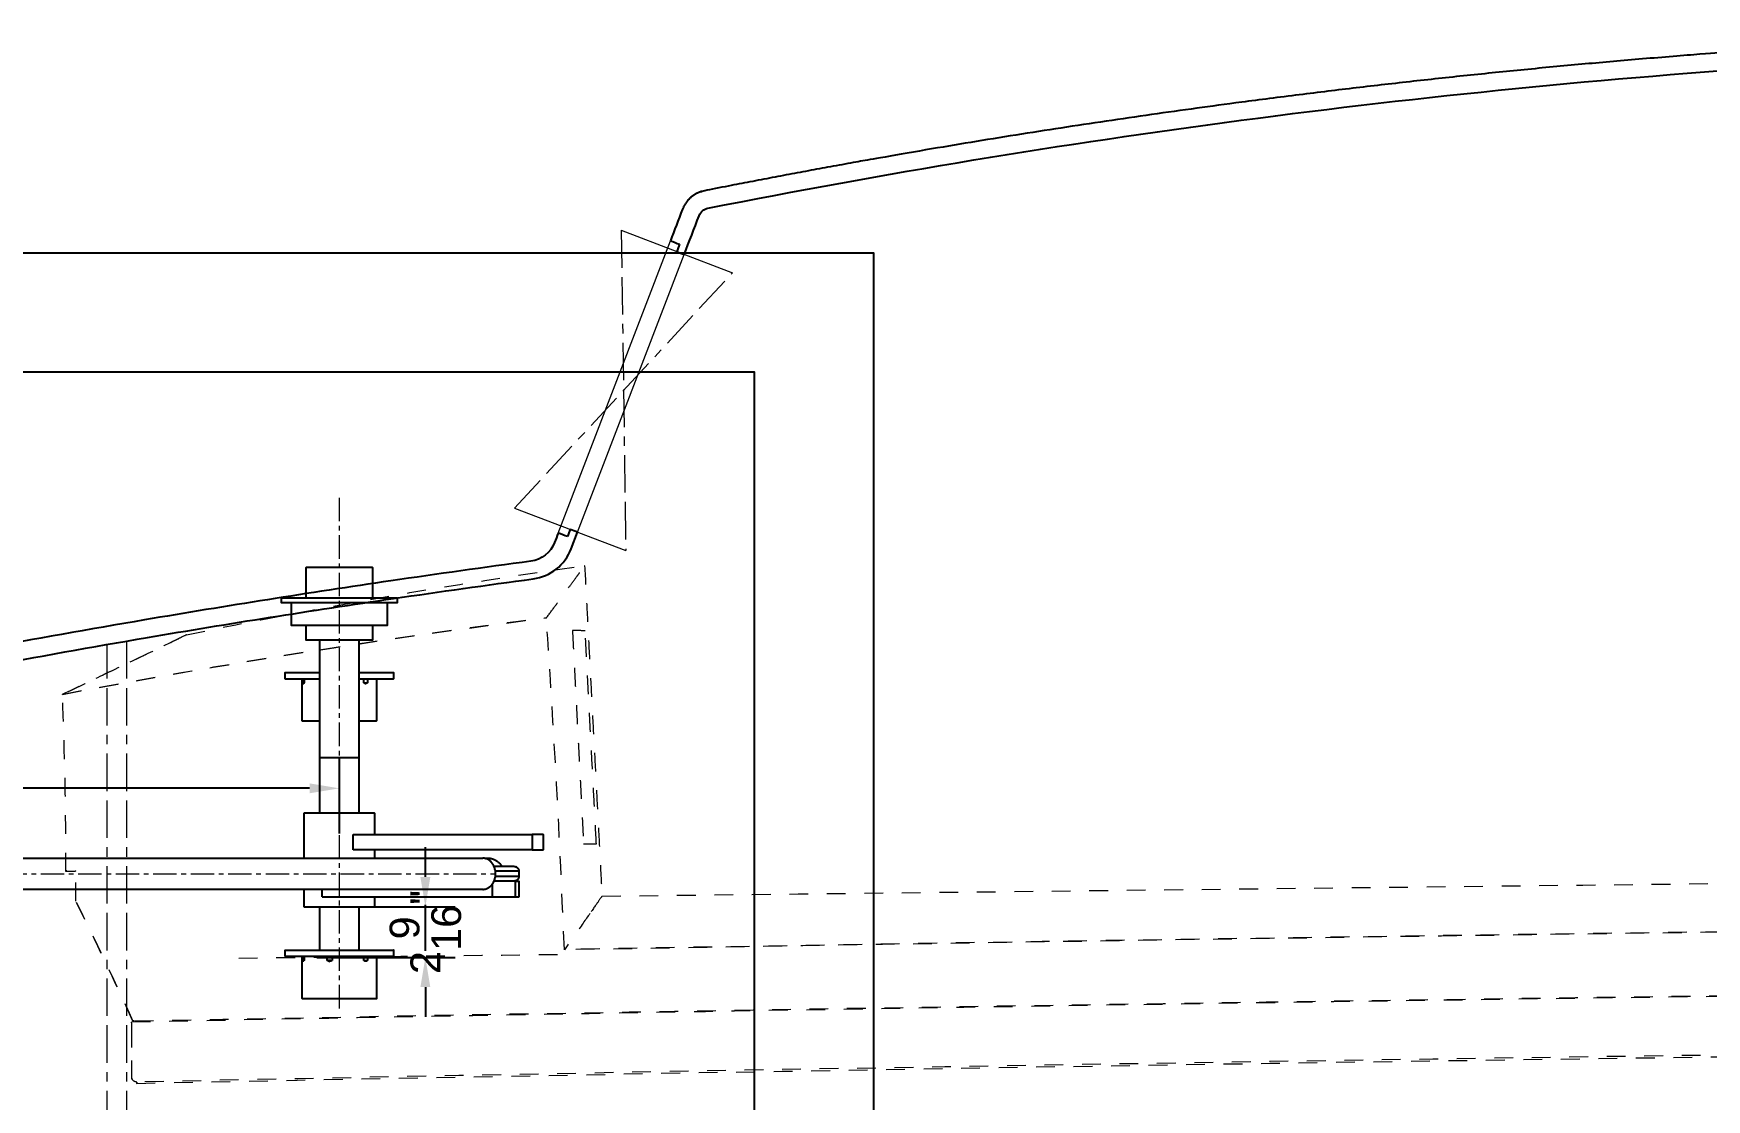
# Model space of a CAD drawing. Header units: inches. Extents: x 5516 to 5996, y -2506 to -2249.
# Drawn here: x 5607.9 to 5692.3, y -2446.4 to -2392.6 of the extents above; entities that cross this region are included whole.
import ezdxf

# ---------------------------------------------------------------- set-up
doc = ezdxf.new("R2010")
doc.units = ezdxf.units.IN
doc.header["$LTSCALE"] = 12
doc.header["$MEASUREMENT"] = 0
for name, pattern in [('Border', [0.472441, 0.15748, -0.03937, 0.15748, -0.03937, 0.03937, -0.03937]), ('Center', [0.15748, 0.098425, -0.019685, 0.019685, -0.019685]), ('Hidden', [0.15748, 0.07874, -0.07874])]:
    doc.linetypes.add(name, pattern=pattern)
for name, color, linetype, true_color in [('Make2D$DEFPOINTS', 4, 'Continuous', 0x00ffff), ('Make2D$TEXT', 172, 'Continuous', 0x0000bf), ('Make2D$Visible$Curves', 18, 'Continuous', 0x000000), ('Make2D$Visible$DARK GREEN', 98, 'Continuous', 0x006300)]:
    doc.layers.add(name, color=color, linetype=linetype, true_color=true_color)
for name, color, linetype, lineweight, true_color in [('Make2D$Visible$centerlines', 251, 'Center', 13, 0x696969), ('Make2D$Visible$DARK GRAY LINES', 251, 'Continuous', 13, 0x696969), ('Make2D$Visible$hidden lines', 251, 'Hidden', 13, 0x696969), ('Make2D$Visible$phantom lines', 251, 'Border', 13, 0x696969)]:
    doc.layers.add(name, color=color, linetype=linetype, lineweight=lineweight, true_color=true_color)
doc.styles.add('Inch Fractional 1_ scale', font='arial.ttf')
doc.dimstyles.new('Inch Fractional 1_ scale', dxfattribs={"dimscale": 12, "dimtxt": 0.125, "dimasz": 0.125, "dimexe": 0.125, "dimexo": 0.0625, "dimgap": 0.0625, "dimtad": 0, "dimtoh": 1, "dimdec": 4, "dimzin": 1, "dimdsep": 46, "dimlunit": 5, "dimtxsty": 'Inch Fractional 1_ scale', "dimcen": 0.25, "dimadec": 1, "dimazin": 1, "dimtfac": 1, "dimtdec": 4, "dimtix": 1, "dimtofl": 0, "dimtmove": 1, "dimatfit": 3, "dimfxl": 1, "dimtolj": 1, "dimtzin": 1, "dimarcsym": 0})

# ---------------------------------------------------------------- blocks, each defined once
blk = doc.blocks.new('*D4')
at = {"layer": 'Defpoints', "color": 0}
for p in [(5621.586, -2436.645), (5627.693, -2436.645), (5621.478, -2439.199)]:
    blk.add_point(p, dxfattribs=at)
at = {"layer": 'Make2D$TEXT', "color": 0, "lineweight": -2}
for p, q in [((5627.693, -2435.145), (5627.693, -2433.645)), ((5622.336, -2436.645), (5629.193, -2436.645)), ((5622.228, -2439.199), (5629.193, -2439.199)), ((5627.693, -2440.699), (5627.693, -2442.199))]:
    blk.add_line(p, q, dxfattribs=at)
at = {"layer": 'Make2D$TEXT', "color": 0}
for points in [[(5627.443, -2435.145), (5627.943, -2435.145), (5627.693, -2436.645)], [(5627.943, -2440.699), (5627.443, -2440.699), (5627.693, -2439.199)]]:
    blk.add_solid(points, dxfattribs=at)
at = {"layer": 'Make2D$TEXT', "color": 0, "insert": (5627.693, -2437.922), "char_height": 1.5, "attachment_point": 5, "rotation": 90, "style": 'Inch Fractional 1_ scale'}
blk.add_mtext('\\A1;2{\\H1.000000x;\\S9/16;}"', dxfattribs=at)
blk = doc.blocks.new('*D5')
at = {"layer": 'Defpoints', "color": 0}
for p in [(5623.358, -2430.675), (5581.947, -2433.709), (5623.358, -2433.709)]:
    blk.add_point(p, dxfattribs=at)
at = {"layer": 'Make2D$TEXT', "color": 0, "lineweight": -2}
for p, q in [((5581.947, -2432.959), (5581.947, -2429.175)), ((5623.358, -2432.959), (5623.358, -2429.175)), ((5583.447, -2430.675), (5599.376, -2430.675)), ((5621.858, -2430.675), (5605.929, -2430.675))]:
    blk.add_line(p, q, dxfattribs=at)
at = {"layer": 'Make2D$TEXT', "color": 0}
for points in [[(5583.447, -2430.425), (5583.447, -2430.925), (5581.947, -2430.675)], [(5621.858, -2430.925), (5621.858, -2430.425), (5623.358, -2430.675)]]:
    blk.add_solid(points, dxfattribs=at)
at = {"layer": 'Make2D$TEXT', "color": 0, "insert": (5602.652, -2430.675), "char_height": 1.5, "attachment_point": 5, "style": 'Inch Fractional 1_ scale'}
blk.add_mtext('\\A1;41{\\H1.000000x;\\S7/16;}"', dxfattribs=at)

msp = doc.modelspace()

# ---------------------------------------------------------------- linework, layer by layer
at = {"layer": 'Make2D$DEFPOINTS'}
msp.add_line((5622.37353, -2429.11731), (5624.34203, -2429.11731), dxfattribs=at)
for points in [[(5650.29201, -2505.6956), (5650.29201, -2403.6956), (5518.29201, -2403.6956), (5518.29201, -2505.6956)], [(5644.29201, -2499.6956), (5644.29201, -2409.6956), (5524.29201, -2409.6956), (5524.29201, -2499.6956)]]:
    msp.add_lwpolyline(points, close=True, dxfattribs=at)
at = {"layer": 'Make2D$Visible$centerlines'}
for p, q in [((5623.35778, -2441.77192), (5623.35778, -2415.86048)), ((5591.29776, -2434.98278), (5631.2337, -2434.98278))]:
    msp.add_line(p, q, dxfattribs=at)
at = {"layer": 'Make2D$Visible$Curves'}
msp.add_line((5635.04649, -2418.59467), (5635.36724, -2417.7591), dxfattribs=at)
msp.add_rational_spline([(5710.77691, -2392.61064), (5705.99943, -2392.77558), (5691.94599, -2393.48651), (5668.86498, -2395.77388), (5650.69025, -2398.77184), (5641.76183, -2400.54324), (5641.24507, -2400.64567), (5640.84216, -2400.98504), (5640.65337, -2401.47688)], [1.00848040513, 1.00887760984, 1.00998235823, 1.01138005407, 1.01183511726, 1.01184803675, 0.927908053247, 0.927912386051, 1.01186103517], degree=3, knots=[2399.29423586, 2399.29423586, 2399.29423586, 2399.29423586, 2764.10566233, 3473.34532575, 4167.72199259, 4167.72199259, 4167.72199259, 4209.90291663, 4209.90291663, 4209.90291663, 4209.90291663], dxfattribs=at)
for points, knots in [([(5640.74276, -2403.75539), (5640.99304, -2403.10339), (5641.24332, -2402.45139), (5641.4936, -2401.79939), (5641.56744, -2401.607), (5641.73485, -2401.46597), (5641.93838, -2401.42563), (5650.84621, -2399.65847), (5659.81493, -2398.17897), (5668.81768, -2396.98825), (5678.01449, -2395.77186), (5687.25368, -2394.85593), (5696.50972, -2394.23527), (5701.26085, -2393.91668), (5706.01757, -2393.67582), (5710.77691, -2393.51118)], [4286.20800048, 4286.20800048, 4286.20800048, 4286.20800048, 4288.30316084, 4288.30316084, 4288.30316084, 4288.9342054, 4288.9342054, 4288.9342054, 4316.18688558, 4316.18688558, 4316.18688558, 4344.02509018, 4344.02509018, 4344.02509018, 4358.3135541, 4358.3135541, 4358.3135541, 4358.3135541]), ([(5633.00596, -2419.22114), (5630.6554, -2419.53744), (5624.15284, -2420.45188), (5614.87786, -2421.91973), (5607.96642, -2423.15529), (5605.1893, -2423.67594)], [-286.57969636, -286.57969636, -286.57969636, -286.57969636, -103.97765407, 219.01755559, 436.459245, 436.459245, 436.459245, 436.459245]), ([(5605.35515, -2424.56053), (5608.12729, -2424.04081), (5610.90321, -2423.54456), (5617.81137, -2422.3667), (5621.94788, -2421.71206), (5628.43412, -2420.75868), (5630.77899, -2420.42893), (5633.12602, -2420.11311)], [-366.14040474, -366.14040474, -366.14040474, -366.14040474, -357.57970807, -357.57970807, -344.86336124, -344.86336124, -337.67428206, -337.67428206, -337.67428206, -337.67428206])]:
    msp.add_open_spline(points, degree=3, knots=knots, dxfattribs=at)
for points in [[(5640.65337, -2401.47688), (5640.45027, -2402.00595), (5640.24718, -2402.53502), (5640.04409, -2403.06409)], [(5640.04409, -2403.06409), (5640.19969, -2403.12382), (5640.35528, -2403.18355), (5640.51088, -2403.24328)], [(5640.51088, -2403.24328), (5640.4637, -2403.3662), (5640.41651, -2403.48912), (5640.36933, -2403.61204)], [(5640.36933, -2403.61204), (5640.4938, -2403.65982), (5640.61828, -2403.70761), (5640.74276, -2403.75539)], [(5634.38546, -2417.80533), (5634.32573, -2417.96093), (5634.266, -2418.11654), (5634.20627, -2418.27214)], [(5634.85225, -2417.98451), (5634.69665, -2417.92478), (5634.54106, -2417.86506), (5634.38546, -2417.80533)], [(5634.99381, -2417.61575), (5634.94662, -2417.73867), (5634.89944, -2417.86159), (5634.85225, -2417.98451)], [(5635.36724, -2417.7591), (5635.24276, -2417.71131), (5635.11828, -2417.66353), (5634.99381, -2417.61575)], [(5634.20627, -2418.27214), (5634.00973, -2418.78412), (5633.54947, -2419.14803), (5633.00596, -2419.22114)], [(5633.12602, -2420.11311), (5633.99562, -2419.99609), (5634.73204, -2419.41383), (5635.04649, -2418.59467)]]:
    msp.add_open_spline(points, degree=3, dxfattribs=at)
at = {"layer": 'Make2D$Visible$DARK GRAY LINES'}
for p, q in [((5637.56858, -2402.53694), (5643.17007, -2404.68715)), ((5634.38546, -2417.80533), (5640.04409, -2403.06409)), ((5635.36724, -2417.7591), (5640.74276, -2403.75539)), ((5632.19306, -2416.54064), (5637.79455, -2418.69085))]:
    msp.add_line(p, q, dxfattribs=at)
at = {"layer": 'Make2D$Visible$DARK GREEN'}
for points, weights, degree, knots in [([(5625.03101, -2419.54523), (5625.03101, -2419.54523), (5623.35778, -2419.54523), (5621.68455, -2419.54523), (5621.68455, -2419.54523)], [1, 0.707106781187, 1, 0.707106781187, 1], 2, [33.41307804, 33.41307804, 33.41307804, 100.17192193, 100.17192193, 166.93076582, 166.93076582, 166.93076582]), ([(5626.27117, -2421.0787), (5626.27117, -2421.0787), (5623.35778, -2421.0787), (5620.4444, -2421.0787), (5620.4444, -2421.0787)], [1, 0.707106781187, 1, 0.707106781187, 1], 2, [58.17806529, 58.17806529, 58.17806529, 174.41699348, 174.41699348, 290.65592166, 290.65592166, 290.65592166]), ([(5626.27117, -2421.3287), (5626.27117, -2421.3287), (5623.35778, -2421.3287), (5620.4444, -2421.3287), (5620.4444, -2421.3287)], [1, 0.707106781187, 1, 0.707106781187, 1], 2, [-406.77764744, -406.77764744, -406.77764744, -290.53871926, -290.53871926, -174.29979107, -174.29979107, -174.29979107]), ([(5625.77006, -2422.45665), (5625.77006, -2422.45665), (5623.35778, -2422.45665), (5620.9455, -2422.45665), (5620.9455, -2422.45665)], [1, 0.707106781187, 1, 0.707106781187, 1], 2, [-336.81147442, -336.81147442, -336.81147442, -240.56576123, -240.56576123, -144.32004805, -144.32004805, -144.32004805]), ([(5625.03101, -2423.20665), (5625.03101, -2423.20665), (5623.35778, -2423.20665), (5621.68455, -2423.20665), (5621.68455, -2423.20665)], [1, 0.707106781187, 1, 0.707106781187, 1], 2, [-233.62229752, -233.62229752, -233.62229752, -166.86345363, -166.86345363, -100.10460974, -100.10460974, -100.10460974]), ([(5624.59287, -2425.35357), (5624.63144, -2425.35357), (5624.67149, -2425.35357), (5624.74685, -2425.35357), (5624.77307, -2425.35357)], [0.939260665365, 0.93034979813, 1, 0.87649988281, 1], 2, [-5.61048214, -5.61048214, -5.61048214, -3.58733656, -3.58733656, 0, 0, 0]), ([(5630.58267, -2435.77018), (5631.2337, -2435.77018), (5631.2337, -2434.98278), (5631.2337, -2434.19538), (5630.58267, -2434.19538)], [1, 0.707106781187, 1, 0.707106781187, 1], 2, [31.41592653, 31.41592653, 31.41592653, 62.83185307, 62.83185307, 94.2477796, 94.2477796, 94.2477796]), ([(5631.15832, -2434.60778), (5631.31328, -2434.60778), (5631.49253, -2434.60778), (5632.1575, -2434.60778), (5632.1575, -2434.60778)], [0.868004511396, 0.899556843112, 1, 0.707106781187, 1], 2, [54.05294093, 54.05294093, 54.05294093, 63.15124744, 63.15124744, 89.6819974, 89.6819974, 89.6819974]), ([(5632.1575, -2434.60778), (5632.1575, -2434.60778), (5632.24908, -2434.62516), (5632.28127, -2434.63791), (5632.31012, -2434.65685), (5632.33427, -2434.68101), (5632.38309, -2434.72982), (5632.4075, -2434.79248), (5632.4075, -2434.85778)], [1, 1, 1, 1, 1, 1, 1, 1.05719095842, 1.17157287525], 3, [0, 0, 0, 0, 0.002711681, 0.002711681, 0.196636074, 0.196636074, 0.196636074, 0.398072067, 0.398072067, 0.398072067, 0.398072067]), ([(5631.22546, -2435.10778), (5631.58668, -2435.10778), (5631.92048, -2435.10778), (5632.4075, -2435.10778), (5632.4075, -2435.10778)], [0.941924241647, 0.897111452665, 1, 0.85665595943, 1], 2, [7.11047439, 7.11047439, 7.11047439, 25.19420845, 25.19420845, 50.3884169, 50.3884169, 50.3884169]), ([(5632.4075, -2434.85778), (5632.4075, -2434.85778), (5631.92048, -2434.85778), (5631.58864, -2434.85778), (5631.22911, -2434.85778)], [1, 0.85665595943, 1, 0.897656130603, 0.941453915389], 2, [22.62219637, 22.62219637, 22.62219637, 47.81640482, 47.81640482, 65.80440606, 65.80440606, 65.80440606]), ([(5632.4075, -2435.10778), (5632.4075, -2435.17308), (5632.38309, -2435.23574), (5632.33427, -2435.28456), (5632.31012, -2435.30871), (5632.28127, -2435.32766), (5632.22651, -2435.34462), (5632.1805, -2435.35339), (5632.1575, -2435.35778)], [0.861141517191, 0.777067346916, 0.735030261779, 0.735030261779, 0.735030261779, 0.735030261779, 0.735030261779, 0.735030261779, 0.735030261779], 3, [0, 0, 0, 0, 0.201435993, 0.201435993, 0.201435993, 0.317854788, 0.317854788, 0.397693232, 0.397693232, 0.397693232, 0.397693232]), ([(5620.62156, -2438.82928), (5620.62156, -2438.82928), (5623.35778, -2438.82928), (5626.094, -2438.82928), (5626.094, -2438.82928)], [1, 0.707106781187, 1, 0.707106781187, 1], 2, [-382.04116888, -382.04116888, -382.04116888, -272.87082417, -272.87082417, -163.70047945, -163.70047945, -163.70047945]), ([(5620.62156, -2439.14424), (5620.62156, -2439.14424), (5623.35778, -2439.14424), (5626.094, -2439.14424), (5626.094, -2439.14424)], [1, 0.707106781187, 1, 0.707106781187, 1], 2, [54.64020997, 54.64020997, 54.64020997, 163.81055468, 163.81055468, 272.98089939, 272.98089939, 272.98089939]), ([(5624.59289, -2439.34928), (5624.63146, -2439.34928), (5624.6715, -2439.34928), (5624.74686, -2439.34928), (5624.77308, -2439.34928)], [0.939260665326, 0.930349798088, 1, 0.876499882732, 1], 2, [-5.61048214, -5.61048214, -5.61048214, -3.58733656, -3.58733656, 0, 0, 0]), ([(5621.47786, -2441.27022), (5621.47786, -2441.27022), (5623.35778, -2441.27022), (5625.2377, -2441.27022), (5625.2377, -2441.27022)], [1, 0.707106781187, 1, 0.707106781187, 1], 2, [37.54057591, 37.54057591, 37.54057591, 112.54610052, 112.54610052, 187.55162512, 187.55162512, 187.55162512])]:
    msp.add_rational_spline(points, weights, degree=degree, knots=knots, dxfattribs=at)
for points, degree in [([(5621.68455, -2421.0787), (5621.68455, -2419.54523)], 1), ([(5625.03101, -2419.54523), (5625.03101, -2421.0787)], 1), ([(5620.4444, -2421.3287), (5620.4444, -2421.0787)], 1), ([(5626.27117, -2421.0787), (5626.27117, -2421.3287)], 1), ([(5620.9455, -2422.45665), (5620.9455, -2421.3287)], 1), ([(5625.77006, -2421.3287), (5625.77006, -2422.45665)], 1), ([(5621.68455, -2423.20665), (5621.68455, -2422.45665)], 1), ([(5625.03101, -2422.45665), (5625.03101, -2423.20665)], 1), ([(5622.37353, -2431.92047), (5622.37353, -2423.21001)], 1), ([(5624.34203, -2423.20665), (5624.34203, -2431.92077)], 1), ([(5620.62155, -2425.14854), (5620.62155, -2424.83357)], 1), ([(5621.47785, -2427.27452), (5621.47785, -2425.14854)], 1), ([(5621.51283, -2425.35357), (5621.51283, -2425.14854)], 1), ([(5621.55054, -2425.39473), (5621.54751, -2425.39773), (5621.54454, -2425.39958), (5621.5416, -2425.39961)], 3), ([(5621.57854, -2425.14854), (5621.57854, -2425.35357)], 1), ([(5624.59287, -2425.35357), (5624.59287, -2425.14854)], 1), ([(5624.72987, -2425.38455), (5624.72762, -2425.3859), (5624.72537, -2425.38725), (5624.72311, -2425.38861)], 3), ([(5624.77307, -2425.14854), (5624.77307, -2425.35357)], 1), ([(5625.23769, -2425.14854), (5625.23769, -2427.27452)], 1), ([(5626.09399, -2424.83357), (5626.09399, -2425.14854)], 1), ([(5621.58613, -2434.19538), (5621.58613, -2431.92077)], 1), ([(5625.12943, -2431.92077), (5625.12943, -2432.99558)], 1), ([(5624.05132, -2433.78298), (5624.05132, -2432.99558)], 1), ([(5624.05132, -2432.99558), (5633.0732, -2432.99558)], 1), ([(5633.0732, -2432.99558), (5633.0732, -2433.78298)], 1), ([(5633.62424, -2432.99558), (5633.62424, -2433.78298)], 1), ([(5633.0732, -2433.78298), (5624.05132, -2433.78298)], 1), ([(5625.12943, -2433.78298), (5625.12943, -2434.19538)], 1), ([(5590.64672, -2434.19538), (5630.58267, -2434.19538)], 1), ([(5631.05452, -2435.5253), (5631.05452, -2436.14518)], 1), ([(5632.24466, -2436.14518), (5632.24466, -2435.35778)], 1), ([(5632.40146, -2435.35778), (5632.40146, -2436.14518)], 1), ([(5632.4075, -2434.85778), (5632.4075, -2435.10778)], 1), ([(5630.58267, -2435.77018), (5590.99073, -2435.77018)], 1), ([(5621.58613, -2436.64518), (5621.58613, -2435.77018)], 1), ([(5622.49411, -2436.14518), (5622.49411, -2435.76971)], 1), ([(5622.49411, -2436.14518), (5631.05452, -2436.14518)], 1), ([(5625.12944, -2436.14518), (5625.12944, -2436.64518)], 1), ([(5622.37353, -2438.82928), (5622.37353, -2436.64518)], 1), ([(5624.34203, -2436.6439), (5624.34203, -2438.82628)], 1), ([(5620.62156, -2439.14424), (5620.62156, -2438.82928)], 1), ([(5626.094, -2438.82928), (5626.094, -2439.14424)], 1), ([(5621.47786, -2441.27022), (5621.47786, -2439.14424)], 1), ([(5621.51285, -2439.34928), (5621.51285, -2439.14424)], 1), ([(5621.55056, -2439.39044), (5621.54753, -2439.39343), (5621.54455, -2439.39529), (5621.54161, -2439.39532)], 3), ([(5621.57856, -2439.14424), (5621.57856, -2439.34928)], 1), ([(5622.74579, -2439.34928), (5622.74579, -2439.34699)], 1), ([(5622.74795, -2439.34928), (5622.74795, -2439.14424)], 1), ([(5622.99385, -2439.14424), (5622.99385, -2439.34928)], 1), ([(5624.59289, -2439.34928), (5624.59289, -2439.14424)], 1), ([(5624.72988, -2439.38025), (5624.72763, -2439.38161), (5624.72538, -2439.38296), (5624.72313, -2439.38431)], 3), ([(5624.77308, -2439.14424), (5624.77308, -2439.34928)], 1), ([(5625.2377, -2439.14424), (5625.2377, -2441.27022)], 1)]:
    msp.add_open_spline(points, degree=degree, dxfattribs=at)
for points, weights in [([(5620.62155, -2425.14854), (5620.62155, -2425.14854), (5622.37675, -2425.14854)], [1, 0.778435205629, 0.89208444116]), ([(5620.62155, -2424.83357), (5620.62155, -2424.83357), (5622.37, -2424.83357)], [1, 0.778923928827, 0.891584701704]), ([(5621.56704, -2425.35357), (5621.5368, -2425.35357), (5621.51283, -2425.35357)], [1, 0.976091480276, 1]), ([(5621.57442, -2425.35357), (5621.57071, -2425.35357), (5621.56704, -2425.35357)], [0.978738210268, 0.988952402372, 1]), ([(5624.34203, -2424.83357), (5626.09399, -2424.83357), (5626.09399, -2424.83357)], [0.89184349165, 0.778670445448, 1]), ([(5624.34304, -2425.14854), (5626.09399, -2425.14854), (5626.09399, -2425.14854)], [0.891769080944, 0.778743242365, 1]), ([(5621.47785, -2427.27452), (5621.47785, -2427.27452), (5622.37405, -2427.27452)], [1, 0.811871467489, 0.865416981842]), ([(5624.34595, -2427.27452), (5625.23769, -2427.27452), (5625.23769, -2427.27452)], [0.865134501925, 0.812370694133, 1]), ([(5621.67281, -2431.92077), (5621.58613, -2431.92077), (5621.58613, -2431.92077)], [1, 0.987692288181, 1]), ([(5623.90517, -2431.92077), (5622.2202, -2431.92077), (5621.67281, -2431.92077)], [1, 0.707106781089, 1]), ([(5625.12943, -2431.92077), (5625.12943, -2431.92077), (5623.90517, -2431.92077)], [1, 0.809002160399, 1]), ([(5633.62424, -2432.99558), (5633.62424, -2432.99558), (5633.0732, -2432.99558)], [1, 0.834105713807, 1]), ([(5633.0732, -2433.78298), (5633.62424, -2433.78298), (5633.62424, -2433.78298)], [1, 0.834105713807, 1]), ([(5630.7063, -2434.20797), (5630.77585, -2434.19538), (5630.84654, -2434.19538)], [0.937076984115, 0.964150619658, 1]), ([(5630.84654, -2434.19538), (5631.31554, -2434.19538), (5631.53891, -2434.60778)], [1, 0.802103984137, 0.871628520059]), ([(5632.24466, -2435.35778), (5631.83309, -2435.35778), (5631.15513, -2435.35778)], [1, 0.760996215152, 0.957319234976]), ([(5632.24466, -2435.35778), (5632.40146, -2435.35778), (5632.40146, -2435.35778)], [1, 0.95572961274, 1]), ([(5631.05452, -2436.14518), (5631.77838, -2436.14518), (5632.24466, -2436.14518)], [1, 0.73756355658, 1]), ([(5632.24466, -2436.14518), (5632.40146, -2436.14518), (5632.40146, -2436.14518)], [1, 0.95572961274, 1]), ([(5621.58613, -2436.64518), (5621.58613, -2436.64518), (5622.36133, -2436.64518)], [1, 0.883866471015, 1]), ([(5622.36133, -2436.64518), (5623.8262, -2436.64518), (5624.82265, -2436.64518)], [1, 0.707106781117, 1]), ([(5624.82265, -2436.64518), (5625.12944, -2436.64518), (5625.12944, -2436.64518)], [1, 0.955729612741, 1]), ([(5621.56706, -2439.34928), (5621.53681, -2439.34928), (5621.51285, -2439.34928)], [1, 0.976091480222, 1]), ([(5621.57443, -2439.34928), (5621.57072, -2439.34928), (5621.56706, -2439.34928)], [0.97873821037, 0.988952402427, 1]), ([(5622.92289, -2439.34928), (5622.78711, -2439.34928), (5622.75061, -2439.34928)], [1, 0.707106781125, 1]), ([(5622.92289, -2439.34928), (5622.96452, -2439.34928), (5622.99272, -2439.34928)], [1, 0.905791532473, 0.897581040736])]:
    msp.add_rational_spline(points, weights, degree=2, dxfattribs=at)
for points, knots in [([(5621.53316, -2425.39482), (5621.53052, -2425.39186), (5621.52802, -2425.38783), (5621.52566, -2425.38341), (5621.5233, -2425.37899), (5621.52107, -2425.37415), (5621.51894, -2425.36913), (5621.51681, -2425.36411), (5621.51478, -2425.35889), (5621.51283, -2425.35357)], [4.33797337, 4.33797337, 4.33797337, 4.33797337, 5.20858522, 5.20858522, 5.20858522, 6.07856228, 6.07856228, 6.07856228, 6.94877662, 6.94877662, 6.94877662, 6.94877662]), ([(5621.57854, -2425.35357), (5621.57529, -2425.35887), (5621.5721, -2425.36407), (5621.56896, -2425.36907), (5621.56582, -2425.37408), (5621.56273, -2425.3789), (5621.55967, -2425.3833)], [0, 0, 0, 0, 0.86691507, 0.86691507, 0.86691507, 1.73297731, 1.73297731, 1.73297731, 1.73297731]), ([(5624.68602, -2425.39961), (5624.68206, -2425.39961), (5624.67802, -2425.39917), (5624.67406, -2425.39835), (5624.67003, -2425.39752), (5624.66605, -2425.3963), (5624.6621, -2425.39482), (5624.6542, -2425.39186), (5624.64638, -2425.38783), (5624.63867, -2425.38341), (5624.63096, -2425.37899), (5624.62334, -2425.37415), (5624.61572, -2425.36913), (5624.6081, -2425.36411), (5624.6005, -2425.35889), (5624.59287, -2425.35357)], [3.47510962, 3.47510962, 3.47510962, 3.47510962, 3.90433204, 3.90433204, 3.90433204, 4.33797337, 4.33797337, 4.33797337, 5.20858522, 5.20858522, 5.20858522, 6.07856228, 6.07856228, 6.07856228, 6.94877662, 6.94877662, 6.94877662, 6.94877662]), ([(5624.71966, -2425.39024), (5624.71641, -2425.3919), (5624.71309, -2425.39342), (5624.70974, -2425.39473), (5624.70211, -2425.39773), (5624.69429, -2425.39958), (5624.68623, -2425.39961)], [2.22000835, 2.22000835, 2.22000835, 2.22000835, 2.60175716, 2.60175716, 2.60175716, 3.46731816, 3.46731816, 3.46731816, 3.46731816]), ([(5624.77307, -2425.35357), (5624.76643, -2425.35887), (5624.75971, -2425.36407), (5624.75287, -2425.36907), (5624.74603, -2425.37408), (5624.73907, -2425.3789), (5624.73192, -2425.3833)], [0, 0, 0, 0, 0.86691507, 0.86691507, 0.86691507, 1.73297731, 1.73297731, 1.73297731, 1.73297731]), ([(5621.53317, -2439.39053), (5621.53053, -2439.38756), (5621.52804, -2439.38354), (5621.52567, -2439.37912), (5621.52331, -2439.3747), (5621.52108, -2439.36986), (5621.51895, -2439.36483), (5621.51682, -2439.35981), (5621.51479, -2439.3546), (5621.51285, -2439.34928)], [4.33797337, 4.33797337, 4.33797337, 4.33797337, 5.20858522, 5.20858522, 5.20858522, 6.07856228, 6.07856228, 6.07856228, 6.94877662, 6.94877662, 6.94877662, 6.94877662]), ([(5621.57856, -2439.34928), (5621.5753, -2439.35458), (5621.57211, -2439.35977), (5621.56897, -2439.36478), (5621.56583, -2439.36978), (5621.56275, -2439.3746), (5621.55969, -2439.37901)], [0, 0, 0, 0, 0.86691507, 0.86691507, 0.86691507, 1.73297731, 1.73297731, 1.73297731, 1.73297731]), ([(5622.86978, -2439.39532), (5622.86438, -2439.39532), (5622.8589, -2439.39488), (5622.85356, -2439.39406), (5622.84812, -2439.39322), (5622.84278, -2439.39201), (5622.83751, -2439.39053), (5622.82696, -2439.38756), (5622.81665, -2439.38354), (5622.80658, -2439.37912), (5622.79651, -2439.3747), (5622.78665, -2439.36986), (5622.77691, -2439.36483), (5622.76716, -2439.35981), (5622.75752, -2439.3546), (5622.74795, -2439.34928)], [3.47510962, 3.47510962, 3.47510962, 3.47510962, 3.90433204, 3.90433204, 3.90433204, 4.33797337, 4.33797337, 4.33797337, 5.20858522, 5.20858522, 5.20858522, 6.07856228, 6.07856228, 6.07856228, 6.94877662, 6.94877662, 6.94877662, 6.94877662]), ([(5622.88639, -2439.43376), (5622.88209, -2439.43118), (5622.8778, -2439.4286), (5622.8735, -2439.42602), (5622.83218, -2439.40118), (5622.79085, -2439.37635), (5622.74952, -2439.35152)], [-0.015036725, -0.015036725, -0.015036725, -0.015036725, 0, 0, 0, 0.144637085, 0.144637085, 0.144637085, 0.144637085]), ([(5622.99385, -2439.34928), (5622.98397, -2439.35458), (5622.97405, -2439.35977), (5622.96407, -2439.36478), (5622.95409, -2439.36978), (5622.94405, -2439.3746), (5622.93384, -2439.37901), (5622.92874, -2439.38121), (5622.92359, -2439.38331), (5622.91838, -2439.38524), (5622.91316, -2439.38717), (5622.90786, -2439.38894), (5622.90253, -2439.39044), (5622.89187, -2439.39343), (5622.88108, -2439.39529), (5622.87008, -2439.39532)], [0, 0, 0, 0, 0.86691507, 0.86691507, 0.86691507, 1.73297731, 1.73297731, 1.73297731, 2.16653708, 2.16653708, 2.16653708, 2.60175716, 2.60175716, 2.60175716, 3.46731816, 3.46731816, 3.46731816, 3.46731816]), ([(5624.68603, -2439.39532), (5624.68207, -2439.39532), (5624.67803, -2439.39488), (5624.67408, -2439.39406), (5624.67005, -2439.39322), (5624.66606, -2439.39201), (5624.66211, -2439.39053), (5624.65421, -2439.38756), (5624.6464, -2439.38354), (5624.63869, -2439.37912), (5624.63098, -2439.3747), (5624.62335, -2439.36986), (5624.61573, -2439.36483), (5624.60812, -2439.35981), (5624.60051, -2439.3546), (5624.59289, -2439.34928)], [3.47510962, 3.47510962, 3.47510962, 3.47510962, 3.90433204, 3.90433204, 3.90433204, 4.33797337, 4.33797337, 4.33797337, 5.20858522, 5.20858522, 5.20858522, 6.07856228, 6.07856228, 6.07856228, 6.94877661, 6.94877661, 6.94877661, 6.94877661]), ([(5624.71968, -2439.38594), (5624.71642, -2439.3876), (5624.7131, -2439.38913), (5624.70976, -2439.39044), (5624.70212, -2439.39343), (5624.69431, -2439.39529), (5624.68625, -2439.39532)], [2.22000833, 2.22000833, 2.22000833, 2.22000833, 2.60175716, 2.60175716, 2.60175716, 3.46731816, 3.46731816, 3.46731816, 3.46731816]), ([(5624.77308, -2439.34928), (5624.76645, -2439.35458), (5624.75972, -2439.35977), (5624.75288, -2439.36478), (5624.74604, -2439.36978), (5624.73908, -2439.3746), (5624.73193, -2439.37901)], [0, 0, 0, 0, 0.86691507, 0.86691507, 0.86691507, 1.73297731, 1.73297731, 1.73297731, 1.73297731])]:
    msp.add_open_spline(points, degree=3, knots=knots, dxfattribs=at)
at = {"layer": 'Make2D$Visible$hidden lines'}
for points, degree in [([(5615.64924, -2422.93431), (5622.28888, -2421.55222), (5629.01319, -2420.38282), (5635.72351, -2419.45189)], 3), ([(5635.7235, -2419.45174), (5636.59667, -2436.11283)], 1), ([(5609.39644, -2425.9394), (5617.48501, -2424.40344), (5625.61277, -2423.1113), (5633.79223, -2422.08234)], 3), ([(5609.43231, -2425.92382), (5617.50827, -2424.38887), (5625.62509, -2423.09764), (5633.79131, -2422.06379)], 3), ([(5633.79257, -2422.08231), (5633.79215, -2422.07614), (5633.79173, -2422.06997), (5633.79131, -2422.06379)], 3), ([(5634.70268, -2438.81947), (5634.47474, -2433.20844), (5634.17102, -2427.62713), (5633.79223, -2422.08234)], 3), ([(5615.64963, -2422.9364), (5615.64963, -2422.94054)], 1), ([(5635.74944, -2422.72944), (5635.61675, -2422.72654), (5635.39732, -2422.72173), (5635.10659, -2422.71539)], 3), ([(5635.10659, -2422.71539), (5635.66997, -2433.46539)], 1), ([(5636.31283, -2433.47944), (5635.74944, -2422.72944)], 1), ([(5609.39644, -2425.9394), (5609.39632, -2425.9365), (5609.39619, -2425.93361), (5609.39607, -2425.93071)], 3), ([(5609.56872, -2434.86564), (5609.5799, -2431.858), (5609.52217, -2428.88084), (5609.39644, -2425.9394)], 3), ([(5635.66997, -2433.46539), (5635.9607, -2433.47173), (5636.18013, -2433.47654), (5636.31283, -2433.47944)], 3), ([(5636.59655, -2436.11093), (5689.34359, -2435.51329), (5742.09064, -2434.91591), (5794.83768, -2434.31821)], 3), ([(5610.07951, -2434.8597), (5609.90924, -2434.86168), (5609.73898, -2434.86365), (5609.56872, -2434.86564)], 3), ([(5609.6168, -2434.84268), (5609.6008, -2434.84287), (5609.5848, -2434.84306), (5609.56881, -2434.84324)], 3), ([(5610.06776, -2436.36408), (5610.07357, -2435.86301), (5610.0775, -2435.36154), (5610.07951, -2434.8597)], 3), ([(5610.07951, -2434.8597), (5610.07954, -2434.85224), (5610.07957, -2434.84478), (5610.0796, -2434.83732)], 3), ([(5612.95458, -2442.42053), (5612.03327, -2440.39855), (5611.0705, -2438.3788), (5610.06776, -2436.36408)], 3), ([(5612.95562, -2442.39746), (5612.03396, -2440.3756), (5611.07093, -2438.35605), (5610.06805, -2436.34159)], 3), ([(5618.28947, -2439.23498), (5623.7379, -2439.17325), (5629.18212, -2439.11178), (5634.6263, -2439.04715)], 3), ([(5612.87425, -2442.5014), (5612.89373, -2442.4496)], 1), ([(5613.00654, -2442.39571), (5612.98925, -2442.40397), (5612.97194, -2442.41224), (5612.95458, -2442.42053)], 3), ([(5613.01006, -2442.3964), (5612.99191, -2442.39676), (5612.97377, -2442.39711), (5612.95562, -2442.39746)], 3), ([(5613.15344, -2445.4835), (5613.13606, -2445.55235)], 1)]:
    msp.add_open_spline(points, degree=degree, dxfattribs=at)
msp.add_rational_spline([(5633.79223, -2422.08234), (5635.7237, -2419.45643), (5635.7235, -2419.45174)], [0.999960965982, 0.996936999126, 0.996936999126], degree=2, dxfattribs=at)
for points, knots in [([(5609.39607, -2425.93071), (5610.18546, -2425.55517), (5610.90186, -2425.21342), (5611.54387, -2424.90646), (5612.45239, -2424.47208), (5613.21196, -2424.10739), (5613.82053, -2423.815), (5614.42911, -2423.5226), (5614.88669, -2423.30241), (5615.19186, -2423.15566), (5615.46381, -2423.02488), (5615.61472, -2422.95242), (5615.64432, -2422.93877)], [4.13478425, 4.13478425, 4.13478425, 4.13478425, 15.91167838, 15.91167838, 15.91167838, 32.5777551, 32.5777551, 32.5777551, 49.24409727, 49.24409727, 49.24409727, 64.09709224, 64.09709224, 64.09709224, 64.09709224]), ([(5615.64974, -2422.9364), (5615.64972, -2422.9372), (5615.49693, -2423.01211), (5615.19173, -2423.16045), (5614.88652, -2423.30879), (5614.42891, -2423.53056), (5613.8203, -2423.82456), (5613.2117, -2424.11856), (5612.45212, -2424.48478), (5611.54359, -2424.92073), (5610.90184, -2425.22867), (5610.18568, -2425.57144), (5609.39644, -2425.9394)], [65.91047697, 65.91047697, 65.91047697, 65.91047697, 82.57685308, 82.57685308, 82.57685308, 99.24319214, 99.24319214, 99.24319214, 115.90926166, 115.90926166, 115.90926166, 127.68198274, 127.68198274, 127.68198274, 127.68198274]), ([(5613.13606, -2445.55235), (5656.24306, -2444.66851), (5700.67283, -2444.05138), (5754.86359, -2443.50272), (5765.79371, -2443.40625), (5782.14868, -2443.27802), (5787.57231, -2443.23768), (5795.71314, -2443.18359), (5798.43091, -2443.18153), (5803.92967, -2443.05168), (5806.70714, -2442.9383), (5814.92104, -2442.43976), (5820.32287, -2441.90257), (5831.06478, -2440.30346), (5836.34192, -2439.25853), (5846.74121, -2436.53661), (5851.77251, -2434.89298), (5859.12248, -2431.89018), (5861.48635, -2430.82583), (5864.96364, -2429.09971), (5866.10103, -2428.5084), (5867.78884, -2427.58991), (5868.34678, -2427.27903), (5869.17918, -2426.80551), (5869.45582, -2426.64647), (5869.86821, -2426.40494), (5870.00906, -2426.3275), (5870.25731, -2426.16696), (5870.46116, -2426.11299), (5870.45521, -2425.91648)], [-264.00302007, -264.00302007, -264.00302007, -264.00302007, -133.6516212, -133.6516212, -100.69367115, -100.69367115, -84.3325966, -84.3325966, -76.12926653, -76.12926653, -67.73840453, -67.73840453, -51.31192669, -51.31192669, -35.0161542, -35.0161542, -18.95189341, -18.95189341, -11.13291186, -11.13291186, -7.27359551, -7.27359551, -5.35149244, -5.35149244, -4.39169321, -4.39169321, -3.91202643, -3.91202643, -3.4900275, -3.4900275, -3.4900275, -3.4900275]), ([(5870.42401, -2425.88764), (5870.42401, -2426.07926), (5870.23352, -2426.14364), (5869.97536, -2426.29507), (5869.83783, -2426.37531), (5869.42452, -2426.61511), (5869.14817, -2426.77368), (5868.31606, -2427.24591), (5867.75815, -2427.55552), (5866.07084, -2428.4711), (5864.93374, -2429.06041), (5861.45741, -2430.7808), (5859.09414, -2431.84142), (5851.74635, -2434.83422), (5846.71641, -2436.47212), (5836.31966, -2439.18418), (5831.0439, -2440.22564), (5820.30427, -2441.81844), (5814.90368, -2442.35387), (5806.69144, -2442.85057), (5803.91457, -2442.96392), (5798.41686, -2443.09236), (5795.69967, -2443.09555), (5787.56037, -2443.14795), (5782.13783, -2443.18996), (5765.78596, -2443.31875), (5754.85781, -2443.41597), (5700.67666, -2443.96109), (5656.25316, -2444.58382), (5613.15344, -2445.4835)], [3.4900275, 3.4900275, 3.4900275, 3.4900275, 3.91202643, 3.91202643, 4.39169321, 4.39169321, 5.35149244, 5.35149244, 7.27359551, 7.27359551, 11.13291186, 11.13291186, 18.95189341, 18.95189341, 35.0161542, 35.0161542, 51.31192669, 51.31192669, 67.73840453, 67.73840453, 76.12926653, 76.12926653, 84.3325966, 84.3325966, 100.69367115, 100.69367115, 133.6516212, 133.6516212, 264.00302007, 264.00302007, 264.00302007, 264.00302007]), ([(5636.59658, -2436.11284), (5636.5966, -2436.11345), (5636.54535, -2436.18732), (5636.44289, -2436.3341), (5636.34106, -2436.47996), (5636.18859, -2436.69795), (5635.98567, -2436.9879)], [59.6324109, 59.6324109, 59.6324109, 59.6324109, 76.36801937, 76.36801937, 76.36801937, 92.99877194, 92.99877194, 92.99877194, 92.99877194]), ([(5635.98346, -2436.99106), (5635.78052, -2437.28106), (5635.52715, -2437.643), (5635.22368, -2438.07613), (5635.06389, -2438.30419), (5634.89016, -2438.55206), (5634.70268, -2438.81947)], [93.05910551, 93.05910551, 93.05910551, 93.05910551, 109.66221675, 109.66221675, 109.66221675, 118.40367071, 118.40367071, 118.40367071, 118.40367071]), ([(5729.07017, -2437.48731), (5719.00868, -2437.59254), (5708.95073, -2437.71017), (5677.71878, -2438.10627), (5655.99959, -2438.42545), (5634.70236, -2438.80633)], [71.67117537, 71.67117537, 71.67117537, 71.67117537, 102.07458788, 102.07458788, 166.27123152, 166.27123152, 166.27123152, 166.27123152]), ([(5728.81462, -2437.50718), (5718.74583, -2437.61638), (5708.81981, -2437.73263), (5677.7187, -2438.12733), (5656.00015, -2438.44686), (5634.70268, -2438.81947)], [72.39748212, 72.39748212, 72.39748212, 72.39748212, 102.29797573, 102.29797573, 166.27140985, 166.27140985, 166.27140985, 166.27140985]), ([(5612.89373, -2442.4496), (5620.31385, -2442.30348), (5628.12458, -2442.15912), (5643.77253, -2441.88656), (5651.60961, -2441.75766), (5674.2241, -2441.40513), (5690.27798, -2441.18252), (5711.81577, -2440.91585), (5718.1693, -2440.84109), (5724.5239, -2440.77026)], [267.29062807, 267.29062807, 267.29062807, 267.29062807, 290.04800123, 290.04800123, 312.80506385, 312.80506385, 358.93712136, 358.93712136, 378.23271985, 378.23271985, 378.23271985, 378.23271985]), ([(5725.47435, -2440.75995), (5713.92422, -2440.88495), (5702.38398, -2441.02311), (5677.02865, -2441.35551), (5663.13016, -2441.55688), (5637.26703, -2441.97294), (5625.02645, -2442.18672), (5612.95458, -2442.42053)], [73.10461468, 73.10461468, 73.10461468, 73.10461468, 107.77127103, 107.77127103, 149.4139183, 149.4139183, 185.70934183, 185.70934183, 185.70934183, 185.70934183]), ([(5612.87425, -2442.5014), (5612.8746, -2443.0274), (5612.87499, -2443.55087), (5612.87543, -2444.33458), (5612.87584, -2444.5961), (5612.87548, -2444.98798), (5612.87749, -2445.11855), (5612.87195, -2445.33061), (5612.8824, -2445.39923), (5612.99678, -2445.53322), (5613.05394, -2445.54893), (5613.13606, -2445.55235)], [-267.29062807, -267.29062807, -267.29062807, -267.29062807, -265.69381866, -265.69381866, -264.89098946, -264.89098946, -264.48833671, -264.48833671, -264.23821873, -264.23821873, -264.00302007, -264.00302007, -264.00302007, -264.00302007]), ([(5613.15344, -2445.4835), (5613.06952, -2445.48525), (5613.01271, -2445.46338), (5612.89924, -2445.33142), (5612.89374, -2445.26263), (5612.89374, -2445.05214), (5612.89374, -2444.92214), (5612.89374, -2444.53248), (5612.89374, -2444.27239), (5612.89374, -2443.49308), (5612.89373, -2442.97259), (5612.89373, -2442.4496)], [264.00302007, 264.00302007, 264.00302007, 264.00302007, 264.23821873, 264.23821873, 264.48833671, 264.48833671, 264.89098946, 264.89098946, 265.69381866, 265.69381866, 267.29062807, 267.29062807, 267.29062807, 267.29062807])]:
    msp.add_open_spline(points, degree=3, knots=knots, dxfattribs=at)
at = {"layer": 'Make2D$Visible$phantom lines'}
for p, q in [((5637.56858, -2402.53694), (5637.79455, -2418.69085)), ((5632.19306, -2416.54064), (5643.17007, -2404.68715))]:
    msp.add_line(p, q, dxfattribs=at)
for points in [[(5611.64967, -2450.18386), (5611.64967, -2423.42143)], [(5612.64967, -2450.18386), (5612.64967, -2423.24787)]]:
    msp.add_open_spline(points, degree=1, dxfattribs=at)

# ---------------------------------------------------------------- dimensions: what is measured, and where the dimension line sits
at = {"layer": 'Make2D$TEXT'}
dim = msp.add_linear_dim(base=(5623.3577813, -2430.6747169), p1=(5581.9471312, -2433.709424), p2=(5623.3577813, -2433.709424), text='<>"', dimstyle='Inch Fractional 1_ scale', override={"dimscale": 12, "dimtih": 0, "dimtoh": 0, "dimlfac": 1, "dimsah": 0}, dxfattribs=at)
dim.commit()
dim.dimension.update_dxf_attribs({"geometry": '*D5', "text_midpoint": (5602.6524562, -2430.6747169)})
dim = msp.add_linear_dim(base=(5627.69339, -2436.64518), p1=(5621.47786, -2439.19886), p2=(5621.58613, -2436.64518), angle=90, text='<>"', dimstyle='Inch Fractional 1_ scale', override={"dimscale": 12, "dimtih": 0, "dimtoh": 0, "dimlfac": 1, "dimsah": 0}, dxfattribs=at)
dim.commit()
dim.dimension.update_dxf_attribs({"geometry": '*D4', "text_midpoint": (5627.69339, -2437.92202)})

doc.saveas('drawing.dxf')
